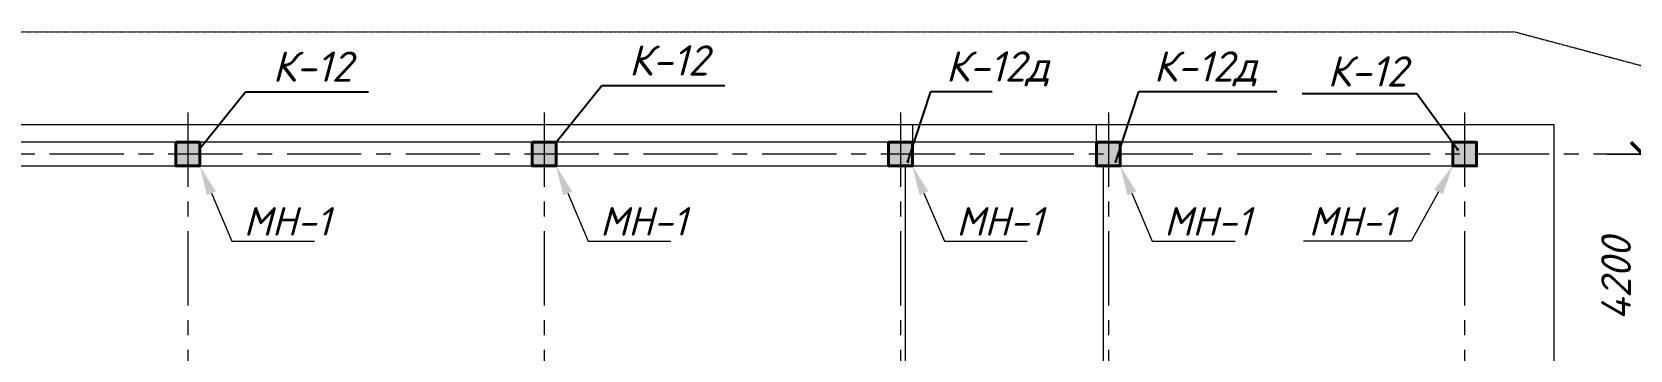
# Model space of a CAD drawing. Header units: millimetres. Extents: x -14920 to 775780, y -118968 to -4590.
# Drawn here: x 43525 to 70435, y -73159 to -67796 of the extents above; entities that cross this region are included whole.
import ezdxf
from ezdxf import colors
from ezdxf.entities.mleader import LeaderData, LeaderLine
from ezdxf.enums import TextEntityAlignment as Align
from ezdxf.math import Vec2, Vec3

# ---------------------------------------------------------------- set-up
doc = ezdxf.new("R2010")
doc.units = ezdxf.units.MM
doc.header["$PDMODE"] = 35
doc.linetypes.add('CENTERX2', pattern=[4, 2.5, -0.5, 0.5, -0.5])
doc.linetypes.add('HIDDEN2', pattern=[4.7625, 3.175, -1.5875])
doc.layers.get('Defpoints').update_dxf_attribs({"color": 1, "lineweight": 0})
for name, color, linetype, lineweight in [('#Закл выноски и размеры', 7, 'Continuous', 13), ('#Закладные', 10, 'Continuous', 40), ('k_ Выноски', 7, 'Continuous', 13), ('k_ Осевая', 8, 'CENTERX2', 9), ('k_ Осевые размеры', 251, 'Continuous', 5), ('k_ Позиции', 1, 'Continuous', 13), ('Колонна', 84, 'Continuous', 30), ('Линия пунктир', 190, 'HIDDEN2', 9), ('Линия Тонкая', 86, 'Continuous', 9), ('Перекрытие. Отм. 0.000', 214, 'Continuous', 40), ('Штриховка', 7, 'Continuous', 25)]:
    doc.layers.add(name, color=color, linetype=linetype, lineweight=lineweight)
doc.styles.get("Standard").update_dxf_attribs({"font": 'isocpeur.ttf'})
doc.styles.add('STEP PR', font='isocpeui.ttf')
doc.dimstyles.get("Standard").update_dxf_attribs({"dimtxt": 0.18, "dimasz": 0.18, "dimexe": 0.18, "dimexo": 0.0625, "dimgap": 0.09, "dimtad": 0, "dimtih": 1, "dimtoh": 1, "dimdec": 4, "dimzin": 0, "dimdsep": 46, "dimtxsty": 'Standard', "dimcen": 0.09, "dimadec": 0, "dimazin": 0, "dimtfac": 1, "dimtdec": 4, "dimtofl": 0, "dimtmove": 0, "dimatfit": 3, "dimfxl": 1, "dimtolj": 1, "dimtzin": 0, "dimarcsym": 0})
doc.dimstyles.new('STEP PR', dxfattribs={"dimscale": 100, "dimtxt": 2.5, "dimasz": 2, "dimexe": 1, "dimexo": 2, "dimgap": 1, "dimtad": 1, "dimdec": 4, "dimlfac": -1, "dimtxsty": 'STEP PR', "dimblk": 'ARCHTICK', "dimcen": 2, "dimdle": 1.5, "dimclrt": 1, "dimadec": 0, "dimazin": 0, "dimtfac": 1, "dimtdec": 4, "dimtmove": 1, "dimatfit": 3, "dimldrblk": 'DOTSMALL', "dimfxl": 1, "dimtolj": 1, "dimtzin": 0, "dimarcsym": 0})

# ---------------------------------------------------------------- blocks, each defined once
blk = doc.blocks.new('*U2186')
blk.add_lwpolyline([(-200, -200), (200, -200), (200, 200), (-200, 200)], close=True)
blk = doc.blocks.new('*U2360')
at = {"layer": 'Линия Тонкая'}
for points in [[(40350, 14600), (40350, 14200), (45950, 14200), (45950, 14600)], [(46350, 14600), (46350, 14200), (51950, 14200), (51950, 14600)], [(52350, 14600), (52350, 14200), (57950, 14200), (57950, 14600)], [(58350, 14600), (58350, 14200), (61450, 14200), (61450, 14600)], [(61850, 14600), (61850, 14200), (67450, 14200), (67450, 14600)]]:
    blk.add_lwpolyline(points, close=True, dxfattribs=at)
for p in [(46150, 14400), (52150, 14400), (58150, 14400), (61650, 14400), (67650, 14400)]:
    blk.add_blockref('*U2186', p)
blk = doc.blocks.new('_ArchTick')
at = {"color": 0, "linetype": 'ByBlock', "const_width": 0.15}
blk.add_lwpolyline([(-0.5, -0.5), (0.5, 0.5)], dxfattribs=at)
blk = doc.blocks.new('*D2315')
at = {"layer": 'Defpoints', "color": 0, "transparency": 16777216}
for p in [(75495, -110465), (76495, -110465), (75495, -114665)]:
    blk.add_point(p, dxfattribs=at)
at = {"layer": 'k_ Осевые размеры', "color": 0, "lineweight": -2, "transparency": 16777216}
for p, q in [((76495, -114965), (76495, -110165)), ((75895, -110465), (76695, -110465)), ((75895, -114665), (76695, -114665))]:
    blk.add_line(p, q, dxfattribs=at)
at = {"layer": 'k_ Осевые размеры', "color": 0, "lineweight": -2, "transparency": 16777216, "xscale": 400, "yscale": 400, "zscale": 400}
for p, rotation in [((76495, -110465), 90), ((76495, -114665), 270)]:
    blk.add_blockref('_ArchTick', p, dxfattribs=dict(at, rotation=rotation))
at = {"layer": 'k_ Осевые размеры', "color": 1, "transparency": 16777216, "insert": (76045, -112565), "char_height": 500, "attachment_point": 5, "rotation": 90, "style": 'STEP PR'}
blk.add_mtext('\\A1;4200', dxfattribs=at)
blk = doc.blocks.new('_DotSmall')
at = {"color": 0, "linetype": 'ByBlock', "const_width": 0.5}
blk.add_lwpolyline([(-0.0625, 0, 1), (0.0625, 0, 1)], format="xyb", close=True, dxfattribs=at)
blk = doc.blocks.new('*D2316')
at = {"layer": 'Defpoints', "color": 0, "transparency": 16777216}
for p in [(75495, -110465), (75495, -124865), (77953, -124865)]:
    blk.add_point(p, dxfattribs=at)
at = {"layer": 'k_ Осевые размеры', "color": 0, "lineweight": -2, "transparency": 16777216}
for p, q in [((77953, -110165), (77953, -125165)), ((75895, -110465), (78153, -110465)), ((75895, -124865), (78153, -124865))]:
    blk.add_line(p, q, dxfattribs=at)
at = {"layer": 'k_ Осевые размеры', "color": 0, "lineweight": -2, "transparency": 16777216, "xscale": 400, "yscale": 400, "zscale": 400}
for p, rotation in [((77953, -110465), 90), ((77953, -124865), 270)]:
    blk.add_blockref('_ArchTick', p, dxfattribs=dict(at, rotation=rotation))
at = {"layer": 'k_ Осевые размеры', "color": 1, "transparency": 16777216, "insert": (77503, -117665), "char_height": 500, "attachment_point": 5, "rotation": 90, "style": 'STEP PR'}
blk.add_mtext('\\A1;14400', dxfattribs=at)
blk = doc.blocks.new('REINFORCED_CONCRETE')
blk = doc.blocks.new('Оси 1-200')
at = {"layer": 'k_ Осевая', "ltscale": 500}
for points in [[(51995.30853, -109764.63317), (51995.30853, -130337.33479)], [(57995.30853, -109764.63317), (57995.30853, -130337.33479)], [(63995.30853, -109764.63317), (63995.30853, -130337.33479)], [(67495.30853, -109764.63317), (67495.30853, -130337.33479)], [(73495.30853, -109764.63317), (73495.30853, -130337.33479)], [(78915.85205, -110464.63317), (29345.30853, -110464.63317)]]:
    blk.add_lwpolyline(points, dxfattribs=at)
at = {"layer": 'k_ Осевые размеры'}
for base, p1, p2, picture, middle in [((76495.30853, -110464.63317), (75495.30853, -114664.63317), (75495.30853, -110464.63317), '*D2315', (76045.30853, -112564.63317)), ((77952.68401, -124864.63317), (75495.30853, -110464.63317), (75495.30853, -124864.63317), '*D2316', (77502.68401, -117664.63317))]:
    dim = blk.add_linear_dim(base=base, p1=p1, p2=p2, angle=90, dimstyle='STEP PR', override={"dimscale": 200}, dxfattribs=at)
    dim.commit()
    dim.dimension.update_dxf_attribs({"geometry": picture, "text_midpoint": middle})

msp = doc.modelspace()

# ---------------------------------------------------------------- hatches: boundary and pattern name
at = {"layer": 'Штриховка'}
h = msp.add_hatch(color=251, dxfattribs=at)
h.dxf.hatch_style = 1
h.paths.add_polyline_path([(45950, -69655.64237), (46350, -69655.64237), (46350, -70055.64237), (45950, -70055.64237)])
h = msp.add_hatch(color=251, dxfattribs=at)
h.dxf.hatch_style = 1
h.paths.add_polyline_path([(51950, -69655.64237), (52350, -69655.64237), (52350, -70055.64237), (51950, -70055.64237)])
h = msp.add_hatch(color=251, dxfattribs=at)
h.dxf.hatch_style = 1
h.paths.add_polyline_path([(57950, -69655.64237), (58350, -69655.64237), (58350, -70055.64237), (57950, -70055.64237)])
h = msp.add_hatch(color=251, dxfattribs=at)
h.dxf.hatch_style = 1
h.paths.add_polyline_path([(61450, -69655.64237), (61850, -69655.64237), (61850, -70055.64237), (61450, -70055.64237)])
h = msp.add_hatch(color=251, dxfattribs=at)
h.dxf.hatch_style = 1
h.paths.add_polyline_path([(67450, -69655.64237), (67850, -69655.64237), (67850, -70055.64237), (67450, -70055.64237)])

# ---------------------------------------------------------------- linework, layer by layer
at = {"layer": '#Закладные'}
for points in [[(45950, -69655.64237), (46350, -69655.64237), (46350, -70055.64237), (45950, -70055.64237)], [(51950, -69655.64237), (52350, -69655.64237), (52350, -70055.64237), (51950, -70055.64237)], [(57950, -69655.64237), (58350, -69655.64237), (58350, -70055.64237), (57950, -70055.64237)], [(61450, -69655.64237), (61850, -69655.64237), (61850, -70055.64237), (61450, -70055.64237)], [(67450, -69655.64237), (67850, -69655.64237), (67850, -70055.64237), (67450, -70055.64237)]]:
    msp.add_lwpolyline(points, close=True, dxfattribs=at)
at = {"layer": 'Линия пунктир'}
msp.add_lwpolyline([(-14920, -76463.36724), (-14920, -72225.64237), (-3100, -70555.64237), (14900, -70255.64237), (22500, -67795.64237), (68500, -67795.64237), (74340, -69355.64237)], dxfattribs=at)
at = {"layer": 'Перекрытие. Отм. 0.000', "lineweight": 5}
msp.add_lwpolyline([(58350, -69355.64237), (58350, -70055.64237), (58230, -70055.64237), (58230, -75135.64237), (59550, -75135.64237), (59550, -74635.64237), (61570, -74635.64237), (61570, -70055.64237), (61450, -70055.64237), (61450, -69355.64237), (67950, -69355.64237), (67950, -69355.64237), (69150, -69355.64237), (69150, -76255.64237), (61850, -76255.64237), (61850, -78855.64237), (33690, -78855.64237), (33690, -72655.64237), (34070, -72655.64237), (34070, -70055.64237), (33950, -70055.64237), (33950, -69655.64237), (33950, -69655.64237), (33950, -69355.64237)], close=True, dxfattribs=at)
msp.add_lwpolyline([(58350, -69355.64237), (61450, -69355.64237)], dxfattribs=at)

# ---------------------------------------------------------------- block references
at = {"layer": '#Закл выноски и размеры'}
msp.add_blockref('Оси 1-200', (-5845.30853, 40608.9908), dxfattribs=at)
at = {"layer": 'k_ Позиции'}
ref = msp.add_blockref('REINFORCED_CONCRETE', (54246.67205, -68701.40135), dxfattribs=dict(at, xscale=170, yscale=170, zscale=170))
ref.add_attrib('POSITION', 'К-12', dxfattribs={"layer": '0', "color": 0, "linetype": 'ByBlock', "height": 510, "style": 'STEP PR', "flags": 2}).set_placement((54246.67205, -68531.40135), align=Align.CENTER)
ref = msp.add_blockref('REINFORCED_CONCRETE', (48246.67205, -68805.52266), dxfattribs=dict(at, xscale=170, yscale=170, zscale=170))
ref.add_attrib('POSITION', 'К-12', dxfattribs={"layer": '0', "color": 0, "linetype": 'ByBlock', "height": 510, "style": 'STEP PR', "flags": 2}).set_placement((48246.67205, -68635.52266), align=Align.CENTER)
ref = msp.add_blockref('REINFORCED_CONCRETE', (59785.72309, -68802.21852), dxfattribs=dict(at, xscale=170, yscale=170, zscale=170))
ref.add_attrib('POSITION', 'К-12д', dxfattribs={"layer": '0', "color": 0, "linetype": 'ByBlock', "height": 510, "style": 'STEP PR', "flags": 2}).set_placement((59785.72309, -68632.21852), align=Align.CENTER)
ref = msp.add_blockref('REINFORCED_CONCRETE', (63285.72309, -68802.21852), dxfattribs=dict(at, xscale=170, yscale=170, zscale=170))
ref.add_attrib('POSITION', 'К-12д', dxfattribs={"layer": '0', "color": 0, "linetype": 'ByBlock', "height": 510, "style": 'STEP PR', "flags": 2}).set_placement((63285.72309, -68632.21852), align=Align.CENTER)
ref = msp.add_blockref('REINFORCED_CONCRETE', (66009.66524, -68885.68126), dxfattribs=dict(at, xscale=170, yscale=170, zscale=170))
ref.add_attrib('POSITION', 'К-12', dxfattribs={"layer": '0', "color": 0, "linetype": 'ByBlock', "height": 510, "style": 'STEP PR', "flags": 2}).set_placement((66009.66524, -68715.68126), align=Align.CENTER)
at = {"layer": 'Колонна'}
msp.add_blockref('*U2360', (0, -84255.64237), dxfattribs=at)

# ---------------------------------------------------------------- leaders
at = {"layer": '#Закл выноски и размеры'}
ml = msp.add_multileader_mtext('Standard', dxfattribs=at)
ml.set_content('МН-1', color=256, style='STEP PR')
ml.set_leader_properties(color=256, linetype='ByLayer', lineweight=-1)
ml.build(insert=Vec2(0, 0))
ml.multileader.update_dxf_attribs({"text_left_attachment_type": 6, "text_right_attachment_type": 6, "dogleg_length": 0, "arrow_head_size": 500, "scale": 2})
ctx = ml.context
ctx.base_point, ctx.scale, ctx.char_height, ctx.arrow_head_size, ctx.landing_gap_size, ctx.plane_origin = Vec3(46890.4944, -71324.98037), 2, 480, 500, 200, Vec3(55434.80951, -77028.7606)
ctx.left_attachment, ctx.right_attachment = 6, 6
notes = []
notes.append((ctx, [(0, (1, 1, 0), (46890.4944, -71324.98037), (1, 0), 0, [(0, [(46350, -70055.64237)], 0, [])])]))
ctx.mtext.insert, ctx.mtext.rotation, ctx.mtext.width, ctx.mtext.defined_height, ctx.mtext.flow_direction = Vec3(47090.4944, -70748.98037), 6.2831853072, 591.0534884, 480, 5
ml = msp.add_multileader_mtext('Standard', dxfattribs=at)
ml.set_content('МН-1', color=256, style='STEP PR')
ml.set_leader_properties(color=256, linetype='ByLayer', lineweight=-1)
ml.build(insert=Vec2(0, 0))
ml.multileader.update_dxf_attribs({"text_left_attachment_type": 6, "text_right_attachment_type": 6, "dogleg_length": 0, "arrow_head_size": 500, "scale": 2})
ctx = ml.context
ctx.base_point, ctx.scale, ctx.char_height, ctx.arrow_head_size, ctx.landing_gap_size, ctx.plane_origin = Vec3(52890.4944, -71324.98037), 2, 480, 500, 200, Vec3(61434.80951, -77028.7606)
ctx.left_attachment, ctx.right_attachment = 6, 6
notes.append((ctx, [(0, (1, 1, 0), (52890.4944, -71324.98037), (1, 0), 0, [(0, [(52350, -70055.64237)], 0, [])])]))
ctx.mtext.insert, ctx.mtext.rotation, ctx.mtext.width, ctx.mtext.defined_height, ctx.mtext.flow_direction = Vec3(53090.4944, -70748.98037), 6.2831853072, 591.0534884, 480, 5
ml = msp.add_multileader_mtext('Standard', dxfattribs=at)
ml.set_content('МН-1', color=256, style='STEP PR')
ml.set_leader_properties(color=256, linetype='ByLayer', lineweight=-1)
ml.build(insert=Vec2(0, 0))
ml.multileader.update_dxf_attribs({"text_left_attachment_type": 6, "text_right_attachment_type": 6, "dogleg_length": 0, "arrow_head_size": 500, "scale": 2})
ctx = ml.context
ctx.base_point, ctx.scale, ctx.char_height, ctx.arrow_head_size, ctx.landing_gap_size, ctx.plane_origin = Vec3(58890.4944, -71324.98037), 2, 480, 500, 200, Vec3(67434.80951, -77028.7606)
ctx.left_attachment, ctx.right_attachment = 6, 6
notes.append((ctx, [(0, (1, 1, 0), (58890.4944, -71324.98037), (1, 0), 0, [(0, [(58350, -70055.64237)], 0, [])])]))
ctx.mtext.insert, ctx.mtext.rotation, ctx.mtext.width, ctx.mtext.defined_height, ctx.mtext.flow_direction = Vec3(59090.4944, -70748.98037), 6.2831853072, 591.0534884, 480, 5
ml = msp.add_multileader_mtext('Standard', dxfattribs=at)
ml.set_content('МН-1', color=256, style='STEP PR')
ml.set_leader_properties(color=256, linetype='ByLayer', lineweight=-1)
ml.build(insert=Vec2(0, 0))
ml.multileader.update_dxf_attribs({"text_left_attachment_type": 6, "text_right_attachment_type": 6, "dogleg_length": 0, "arrow_head_size": 500, "scale": 2})
ctx = ml.context
ctx.base_point, ctx.scale, ctx.char_height, ctx.arrow_head_size, ctx.landing_gap_size, ctx.plane_origin = Vec3(62390.4944, -71324.98037), 2, 480, 500, 200, Vec3(70934.80951, -77028.7606)
ctx.left_attachment, ctx.right_attachment = 6, 6
notes.append((ctx, [(0, (1, 1, 0), (62390.4944, -71324.98037), (1, 0), 0, [(0, [(61850, -70055.64237)], 0, [])])]))
ctx.mtext.insert, ctx.mtext.rotation, ctx.mtext.width, ctx.mtext.defined_height, ctx.mtext.flow_direction = Vec3(62590.4944, -70748.98037), 6.2831853072, 591.0534884, 480, 5
ml = msp.add_multileader_mtext('Standard', dxfattribs=at)
ml.set_content('МН-1', color=256, style='STEP PR')
ml.set_leader_properties(color=256, linetype='ByLayer', lineweight=-1)
ml.build(insert=Vec2(0, 0))
ml.multileader.update_dxf_attribs({"text_left_attachment_type": 6, "text_right_attachment_type": 6, "dogleg_length": 0, "arrow_head_size": 500, "scale": 2})
ctx = ml.context
ctx.base_point, ctx.scale, ctx.char_height, ctx.arrow_head_size, ctx.landing_gap_size, ctx.plane_origin = Vec3(64821.59767, -71324.98037), 2, 480, 500, 200, Vec3(76934.80951, -77028.7606)
ctx.left_attachment, ctx.right_attachment = 6, 6
notes.append((ctx, [(1, (1, 1, 0), (66749.23403, -71324.98037), (-1, 0), 0, [(0, [(67450, -70055.64237)], 0, [])])]))
ctx.mtext.insert, ctx.mtext.rotation, ctx.mtext.width, ctx.mtext.defined_height, ctx.mtext.flow_direction = Vec3(65021.59767, -70748.98037), 6.2831853072, 4159.9502245, 480, 5
at = {"layer": 'k_ Выноски', "ltscale": 100}
for points in [[(46350, -69759.76368), (47122.6405, -68805.52266), (49192.67974, -68805.52266)], [(52350, -69655.64237), (53122.6405, -68701.40135), (55192.67974, -68701.40135)], [(58275.23782, -69979.34161), (58661.69155, -68802.21852), (59692.87063, -68802.21852)], [(61775.23782, -69979.34161), (62161.69155, -68802.21852), (64490.12936, -68802.21852)], [(67531.30833, -69775.86422), (66846.31215, -68837.62942), (64914.81554, -68837.62942)]]:
    msp.add_leader(points, dimstyle='Standard', override={"dimscale": 100, "dimtxt": 2.5, "dimasz": 2, "dimexe": 1, "dimexo": 2, "dimgap": 0.7, "dimtih": 0, "dimtoh": 0, "dimlfac": -1, "dimzin": 8, "dimcen": 2, "dimdle": 1, "dimclrt": 1, "dimadec": 4, "dimtmove": 1, "dimldrblk": 'DotSmall', "dimfxl": 100}, dxfattribs=at)
for ctx, leaders in notes:
    for number, flags, end, landing, length, lines in leaders:
        leader = LeaderData()
        leader.index, (leader.has_last_leader_line, leader.has_dogleg_vector, leader.attachment_direction) = number, flags
        leader.last_leader_point, leader.dogleg_vector, leader.dogleg_length = Vec3(end), Vec3(landing), length
        for number, points, colour, breaks in lines:
            line = LeaderLine()
            line.index, line.vertices, line.color, line.breaks = number, Vec3.list(points), colors.encode_raw_color(colour), breaks
            leader.lines.append(line)
        ctx.leaders.append(leader)

doc.saveas('drawing.dxf')
